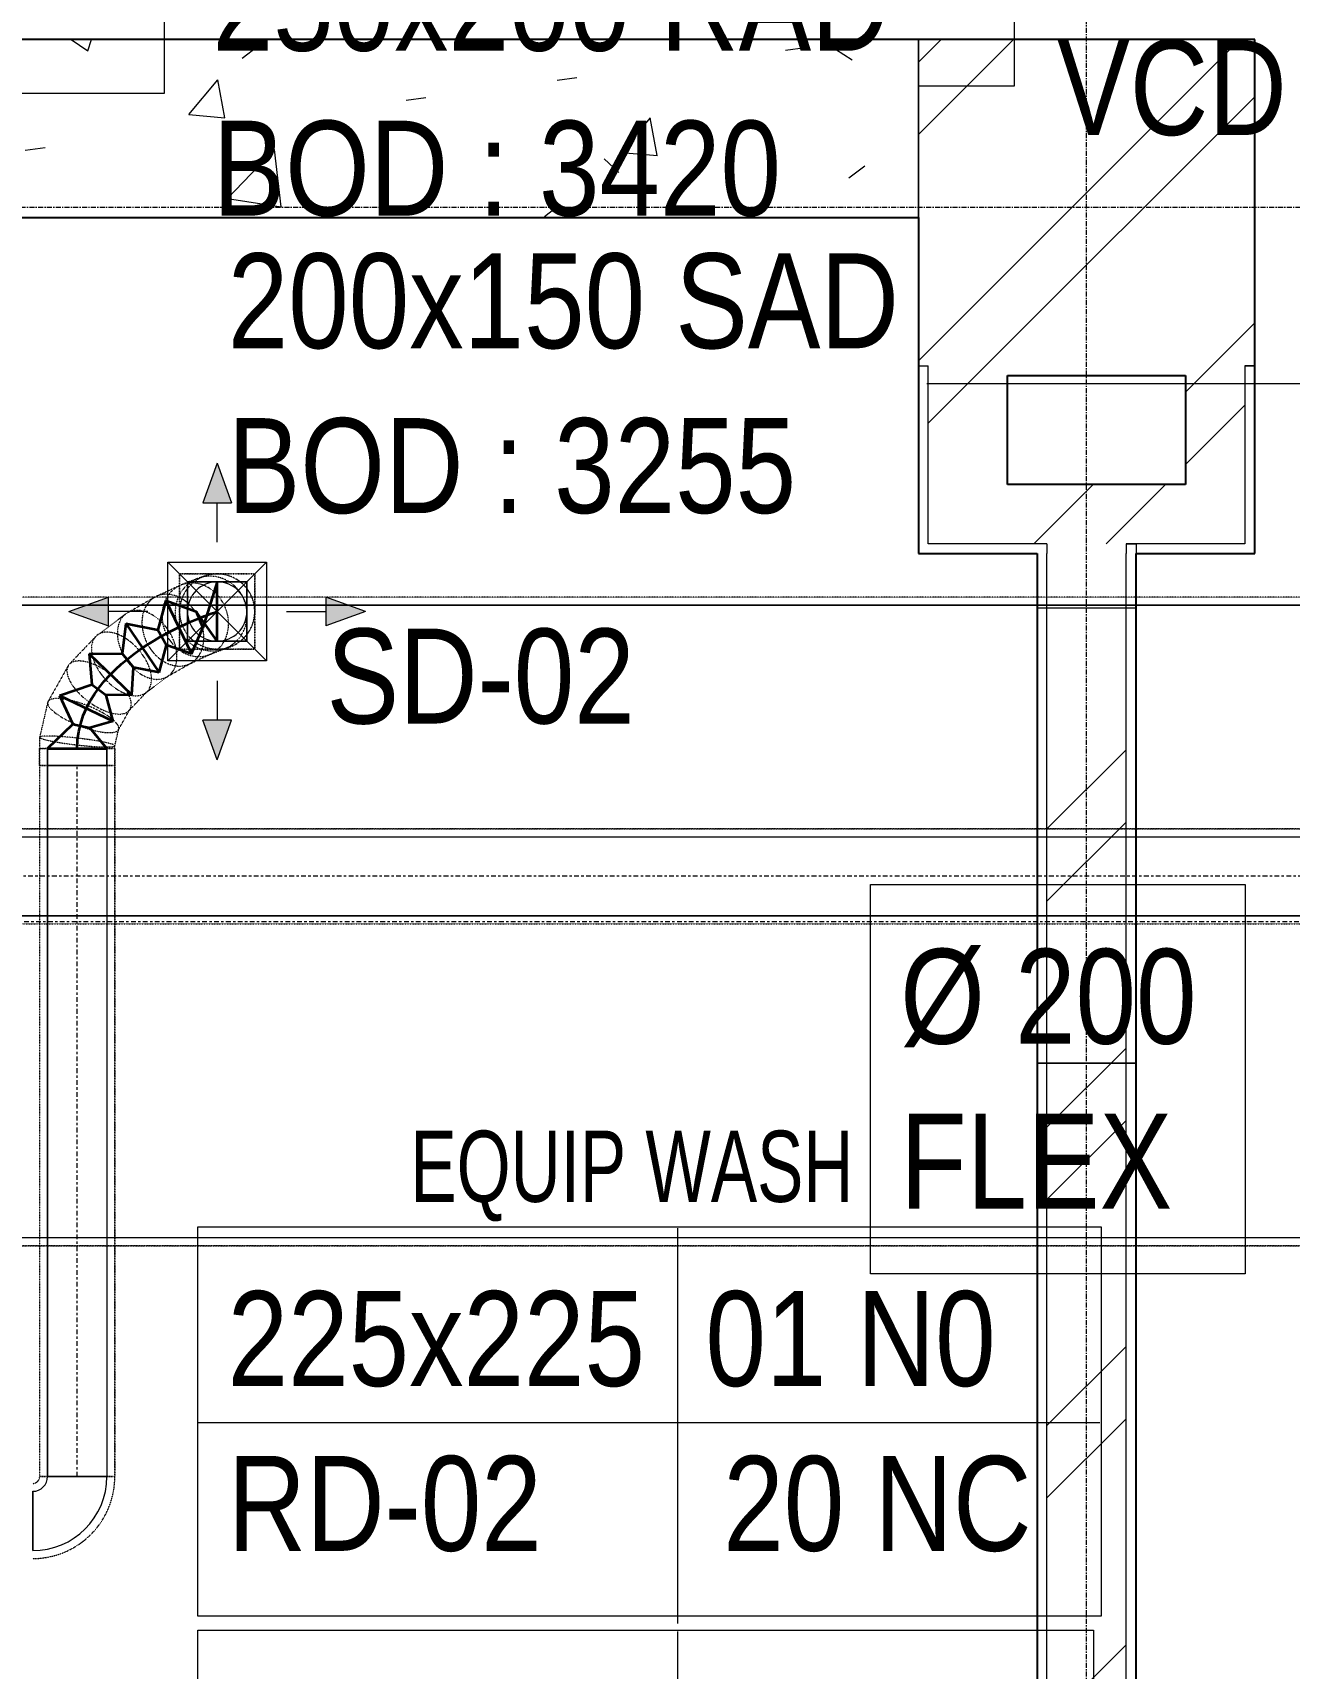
# Model space of a CAD drawing. Header units: inches. Extents: x -83664 to 20107, y -47222 to 19398.
# Drawn here: x -20636 to -17460, y -22458 to -18322 of the extents above; entities that cross this region are included whole.
import ezdxf

# ---------------------------------------------------------------- set-up
doc = ezdxf.new("R2010")
doc.units = ezdxf.units.IN
doc.header["$MEASUREMENT"] = 0
for name, pattern in [('Center', [29.999999, 12, -6, 6, -6]), ('Grid Line', [22.225, 12.7, -3.175, 3.175, -3.175]), ('Hidden 0_50', [1.0584, 0.5292, -0.5292])]:
    doc.linetypes.add(name, pattern=pattern)
for name, color, linetype, lineweight, true_color in [('A-DETL', 7, 'Continuous', 18, 0x00a600), ('FF ROOM TAG_dwg', 7, 'Continuous', 9, 0x767676), ('M-HVAC-DUCT', 7, 'Continuous', 9, 0xffe97f), ('M-HVAC-DUCT-PATT', 7, 'Continuous', 35, 0x007f00)]:
    doc.layers.add(name, color=color, linetype=linetype, lineweight=lineweight, true_color=true_color)
for name, color, linetype, lineweight in [('A-DETL-GENF', 7, 'Continuous', 9), ('A-WALL', 7, 'Continuous', 9), ('A-WALL-PATT', 7, 'Continuous', 25), ('G-ANNO-TEXT', 7, 'Continuous', 9), ('M-HVAC-CDFF', 7, 'Continuous', 9), ('M-HVAC-DUCT-CNTR', 7, 'Center', 9), ('M-HVAC-DUCT-IDEN', 7, 'Continuous', 18), ('ROOM TAG', 7, 'Continuous', 9), ('S-GRID', 7, 'Continuous', 9)]:
    doc.layers.add(name, color=color, linetype=linetype, lineweight=lineweight)
doc.styles.add('Arial Narrow_20', font='ARIALN.TTF', dxfattribs={"width": 0.85, "height": 4572})
doc.styles.add('Arial Narrow_21', font='ARIALN.TTF', dxfattribs={"height": 240})
pattern_1 = [(45, (0, 0), (-377.1708, 377.1708), []), (45, (0, 571.5), (-377.1708, 377.1708), [])]

# ---------------------------------------------------------------- blocks, each defined once
blk = doc.blocks.new('GCE-AT-Supply Air Rectangular Diffuser - 150x150-6788647-FIRST FLOOR AC CONDITIONING LAYOUT - PART A')
at = {"layer": 'A-DETL-GENF', "true_color": 0xff7f00}
for points in [[(36.4, 275), (0, 375), (-36.4, 275)], [(-275, -36.4), (-275, 36.4), (-375, 0), (-317.9, -20.8)], [(275, -36.4), (375, 0), (275, 36.4)], [(0, -375), (36.4, -275), (-36.4, -275)]]:
    blk.add_hatch(color=30, dxfattribs=at).paths.add_polyline_path(points)
at = {"layer": 'A-DETL-GENF', "color": 30, "true_color": 0xff7f00}
for p, q in [((0, 375), (-36.4, 275)), ((0, 375), (36.4, 275)), ((-36.4, 275), (36.4, 275)), ((0, 175), (0, 275)), ((-125, -125), (125, 125)), ((-125, 125), (125, -125)), ((-125, -125), (-125, 125)), ((-125, 125), (125, 125)), ((125, 125), (125, -125)), ((-375, 0), (-275, 36.4)), ((-275, -36.4), (-275, 36.4)), ((175, 0), (275, 0)), ((275, 36.4), (275, -36.4)), ((375, 0), (275, 36.4)), ((-375, 0), (-275, -36.4)), ((-175, 0), (-275, 0)), ((375, 0), (275, -36.4)), ((125, -125), (-125, -125)), ((0, -175), (0, -275)), ((36.4, -275), (-36.4, -275)), ((0, -375), (-36.4, -275)), ((0, -375), (36.4, -275))]:
    blk.add_line(p, q, dxfattribs=at)
blk = doc.blocks.new('M_Rec Elbow - Radius - 0_75W-7691858-FIRST FLOOR AC CONDITIONING LAYOUT - PART A')
at = {"layer": 'M-HVAC-DUCT', "color": 30, "true_color": 0xff7f00}
for p, q in [((-75, 112.5), (75, 112.5)), ((75, 112.5), (-75, 112.5)), ((-112.5, 75), (-112.5, -75)), ((-112.5, -75), (-112.5, 75))]:
    blk.add_line(p, q, dxfattribs=at)
for radius in [37.5, 37.5, 187.5, 187.5]:
    blk.add_arc((-112.5, 112.5), radius, 270, 0, dxfattribs=at)
blk = doc.blocks.new('M_Rec to Rnd Transition - Angle - 60 Degree-7692140-FIRST FLOOR AC CONDITIONING LAYOUT - PART A')
at = {"layer": 'M-HVAC-DUCT', "color": 30, "true_color": 0xff7f00}
for p, q in [((0, 75), (43.3, 75)), ((43.3, 75), (0, 75)), ((0, 75), (0, -75)), ((0, -75), (0, 75)), ((43.3, 0), (43.3, 75)), ((43.3, 0), (43.3, 75)), ((43.3, -75), (43.3, 0)), ((43.3, -75), (43.3, 0)), ((0, -75), (43.3, -75)), ((43.3, -75), (0, -75))]:
    blk.add_line(p, q, dxfattribs=at)
blk = doc.blocks.new('M_Rectangular to Round Transition - Angle - 45 Degree-V74-FIRST FLOOR AC CONDITIONING LAYOUT - PART A')
at = {"layer": 'M-HVAC-DUCT', "color": 30, "true_color": 0xff7f00}
for p, q in [((126024.2, 86772.7), (125949.2, 86772.7)), ((125949.2, 86772.7), (125949.2, 86697.7)), ((125949.2, 86772.7), (126099.2, 86772.7)), ((125949.2, 86622.7), (125949.2, 86772.7)), ((126099.2, 86772.7), (126024.2, 86772.7)), ((126099.2, 86697.7), (126099.2, 86772.7)), ((126099.2, 86772.7), (126099.2, 86622.7)), ((125949.2, 86697.7), (125949.2, 86622.7)), ((126099.2, 86622.7), (126099.2, 86697.7)), ((125949.2, 86622.7), (126024.2, 86622.7)), ((126099.2, 86622.7), (125949.2, 86622.7)), ((126024.2, 86622.7), (126099.2, 86622.7))]:
    blk.add_line(p, q, dxfattribs=at)
for start, end in [(90, 180), (0, 90), (180, 270), (270, 0)]:
    blk.add_arc((126024.2, 86697.7), 75, start, end, dxfattribs=at)
blk = doc.blocks.new('TEMW-SMBZ-HO-BM-HVAC-00002_rvt-1-FIRST FLOOR AC CONDITIONING LAYOUT - PART A')
at = {"layer": 'M-HVAC-DUCT', "color": 30, "linetype": 'Hidden 0_50', "true_color": 0xff7f00}
for p, q in [((131192.5, 78652), (131133.6, 78624.7)), ((131287, 78681.3), (131192, 78681.3)), ((131192, 78681.3), (131192, 78586.3)), ((131192, 78491.3), (131192, 78681.3)), ((131192, 78681.3), (131382, 78681.3)), ((131237.5, 78669.7), (131196.5, 78653.8)), ((131256.5, 78676.2), (131241.1, 78671)), ((131382, 78681.3), (131287, 78681.3)), ((131382, 78586.3), (131382, 78681.3)), ((131382, 78681.3), (131382, 78491.3)), ((134555.6, 78622.7), (127079.3, 78622.7)), ((134555.6, 78622.7), (127079.3, 78622.7)), ((131129.3, 78622.5), (131060.3, 78583)), ((131055.9, 78580.1), (130984.3, 78526.9)), ((131192, 78586.3), (131192, 78491.3)), ((131382, 78491.3), (131382, 78586.3)), ((130980, 78523.1), (130913.4, 78453.1)), ((131192, 78491.3), (131287, 78491.3)), ((131382, 78491.3), (131192, 78491.3)), ((131266.9, 78477.3), (131306.1, 78492.5)), ((131287, 78491.3), (131382, 78491.3)), ((131302.5, 78491.2), (131317.5, 78496.3)), ((130910.3, 78448.9), (130859.6, 78358.9)), ((131159.9, 78421.1), (131220.8, 78456)), ((131216.5, 78453.7), (131271, 78479)), ((131106.1, 78380.7), (131164.4, 78424)), ((131063.7, 78335.5), (131110.4, 78384.5)), ((130858.8, 78356.8), (130838.3, 78268.6)), ((131037.4, 78287.4), (131066.8, 78339.6)), ((131028.3, 78246.7), (131038.2, 78289.5)), ((130838.3, 78268.4), (130838.3, 78240.3)), ((130838.3, 78240.3), (131028.3, 78240.3)), ((130838.3, 78240.3), (131028.3, 78240.3)), ((130838.3, 78197), (130838.3, 78240.3)), ((130838.3, 78240.3), (130838.3, 78197)), ((130933.3, 78240.3), (130838.3, 78240.3)), ((130933.3, 78240.3), (130838.3, 78240.3)), ((131028.3, 78240.3), (130933.3, 78240.3)), ((131028.3, 78240.3), (130933.3, 78240.3)), ((131028.3, 78240.3), (131028.3, 78246.9)), ((131028.3, 78197), (131028.3, 78240.3)), ((131028.3, 78240.3), (131028.3, 78197)), ((131028.3, 78197), (130838.3, 78197)), ((130838.3, 78197), (131028.3, 78197)), ((130838.3, 78197), (130838.3, 76399.5)), ((130838.3, 78197), (130838.3, 76399.5)), ((131028.3, 78197), (130838.3, 78197)), ((130838.3, 78197), (131028.3, 78197)), ((131028.3, 76399.5), (131028.3, 78197)), ((131028.3, 78197), (131028.3, 76399.5)), ((127079.3, 76982.7), (134555.6, 76982.7)), ((134555.6, 76982.7), (127079.3, 76982.7)), ((131028.3, 76399.5), (130838.3, 76399.5)), ((130838.3, 76399.5), (131028.3, 76399.5)), ((131028.3, 76399.5), (130838.3, 76399.5)), ((130838.3, 76399.5), (131028.3, 76399.5))]:
    blk.add_line(p, q, dxfattribs=at)
at = {"layer": 'M-HVAC-DUCT', "color": 30, "true_color": 0xff7f00}
for p, q in [((127079.3, 78602.7), (134555.6, 78602.7)), ((134555.6, 78602.7), (127079.3, 78602.7)), ((130858.3, 78197), (131008.3, 78197)), ((131008.3, 78197), (130858.3, 78197)), ((130858.3, 76399.5), (130858.3, 78197)), ((130858.3, 78197), (130858.3, 76399.5)), ((131008.3, 78197), (131008.3, 76399.5)), ((131008.3, 78197), (131008.3, 76399.5)), ((134555.6, 77002.7), (127079.3, 77002.7)), ((134555.6, 77002.7), (127079.3, 77002.7)), ((130858.3, 76399.5), (131008.3, 76399.5)), ((131008.3, 76399.5), (130858.3, 76399.5))]:
    blk.add_line(p, q, dxfattribs=at)
at = {"layer": 'M-HVAC-DUCT', "color": 6, "linetype": 'Hidden 0_50', "true_color": 0xff00ff}
for p, q in [((134541.4, 78037), (128594.4, 78037)), ((128594.4, 78037), (134541.4, 78037)), ((128594.4, 77797), (134541.4, 77797)), ((128594.4, 77797), (134541.4, 77797))]:
    blk.add_line(p, q, dxfattribs=at)
at = {"layer": 'M-HVAC-DUCT', "color": 6, "true_color": 0xff00ff}
for p, q in [((128594.4, 78017), (134541.4, 78017)), ((128594.4, 78017), (134541.4, 78017)), ((134541.4, 77817), (128594.4, 77817)), ((128594.4, 77817), (134541.4, 77817))]:
    blk.add_line(p, q, dxfattribs=at)
at = {"layer": 'M-HVAC-DUCT', "color": 30, "linetype": 'Hidden 0_50', "true_color": 0xff7f00}
for centre, radius, start, end in [((131287, 78586.3), 95, 90, 180), ((131287, 78586.3), 95, 321.0009, 141.0009), ((131287, 78586.3), 95, 0, 90), ((131287, 78586.3), 95, 141.0009, 321.0009), ((131287, 78586.3), 95, 180, 270), ((131287, 78586.3), 95, 270, 0), ((130820.8, 76399.5), 17.5, 270, 0), ((130820.8, 76399.5), 207.5, 270, 0), ((130820.8, 76399.5), 207.5, 270, 0), ((130820.8, 76399.5), 17.5, 270, 0)]:
    blk.add_arc(centre, radius, start, end, dxfattribs=at)
for points in [[(131300.2, 78503.8), (131304.5, 78509.8), (131311.4, 78523.4), (131316.4, 78546.7), (131315.6, 78571.2), (131309, 78595.3), (131297.2, 78617.4), (131281, 78636), (131261.4, 78649.8), (131239.7, 78657.8), (131217.6, 78659.5), (131196.3, 78654.8), (131177.5, 78644.1), (131167.5, 78633.3), (131163.2, 78627.3)], [(131343.5, 78520.6), (131348.4, 78526.9), (131356.5, 78541), (131362.9, 78564.8), (131363.1, 78589.7), (131357.1, 78614.1), (131345.3, 78636.2), (131328.5, 78654.5), (131307.8, 78667.8), (131284.6, 78675.3), (131260.6, 78676.3), (131237.3, 78670.8), (131216.4, 78659.2), (131205, 78648), (131200.1, 78641.6)], [(131360.8, 78526.5), (131366, 78532.9), (131374.8, 78547.2), (131381.9, 78571.2), (131382.6, 78596.3), (131376.7, 78620.7), (131364.7, 78642.7), (131347.5, 78660.9), (131326.1, 78674.1), (131302, 78681.2), (131277, 78681.8), (131252.6, 78676), (131230.5, 78664), (131218.4, 78652.5), (131213.2, 78646.1)], [(131242, 78476.7), (131245.5, 78482.5), (131251, 78495.4), (131254.2, 78517.8), (131251.9, 78541.7), (131244.4, 78565.4), (131232.2, 78587.3), (131216.1, 78605.9), (131197.2, 78620), (131176.8, 78628.6), (131156.3, 78631.1), (131137, 78627.3), (131120.4, 78617.6), (131111.7, 78607.5), (131108.2, 78601.7)], [(131163.2, 78627.3), (131159, 78621.2), (131152, 78607.6), (131147.1, 78584.3), (131147.9, 78559.8), (131154.4, 78535.7), (131166.2, 78513.6), (131182.5, 78495), (131202.1, 78481.2), (131223.7, 78473.2), (131245.9, 78471.5), (131267.1, 78476.2), (131285.9, 78486.9), (131296, 78497.7), (131300.2, 78503.8)], [(131200.1, 78641.6), (131195.2, 78635.3), (131187.1, 78621.2), (131180.7, 78597.4), (131180.5, 78572.5), (131186.5, 78548.2), (131198.3, 78526.1), (131215.1, 78507.7), (131235.8, 78494.4), (131259, 78487), (131283, 78485.9), (131306.3, 78491.4), (131327.2, 78503), (131338.6, 78514.3), (131343.5, 78520.6)], [(131213.2, 78646.1), (131208, 78639.6), (131199.2, 78625.3), (131192.1, 78601.3), (131191.4, 78576.2), (131197.3, 78551.8), (131209.3, 78529.8), (131226.5, 78511.6), (131247.9, 78498.5), (131272, 78491.4), (131297, 78490.7), (131321.4, 78496.6), (131343.5, 78508.5), (131355.6, 78520), (131360.8, 78526.5)], [(131178, 78440.1), (131180.9, 78445.5), (131185, 78457.6), (131186, 78478.8), (131181.9, 78501.6), (131173, 78524.5), (131159.7, 78545.8), (131143, 78564.1), (131124.1, 78578.2), (131104.3, 78587.1), (131084.8, 78590.2), (131067.1, 78587.3), (131052.3, 78578.6), (131045.1, 78569.4), (131042.3, 78564)], [(131108.2, 78601.7), (131104.6, 78596), (131099.1, 78583), (131096, 78560.6), (131098.2, 78536.8), (131105.7, 78513.1), (131117.9, 78491.2), (131134, 78472.5), (131152.9, 78458.5), (131173.4, 78449.9), (131193.9, 78447.4), (131213.1, 78451.1), (131229.8, 78460.9), (131238.4, 78471), (131242, 78476.7)], [(131117.2, 78395), (131119.3, 78399.8), (131121.8, 78410.7), (131120.4, 78430), (131113.8, 78451), (131102.5, 78472.1), (131087.4, 78492), (131069.3, 78509.3), (131049.6, 78522.9), (131029.6, 78531.7), (131010.7, 78535.2), (130994.1, 78533.1), (130981, 78525.7), (130975.2, 78517.5), (130973.1, 78512.7)], [(131042.3, 78564), (131039.4, 78558.7), (131035.3, 78546.5), (131034.2, 78525.3), (131038.3, 78502.5), (131047.3, 78479.7), (131060.6, 78458.4), (131077.2, 78440), (131096.1, 78425.9), (131116, 78417), (131135.4, 78413.9), (131153.1, 78416.8), (131167.9, 78425.5), (131175.2, 78434.8), (131178, 78440.1)], [(130973.1, 78512.7), (130971.1, 78507.9), (130968.6, 78497), (130970, 78477.6), (130976.6, 78456.7), (130987.9, 78435.5), (131003, 78415.6), (131021.1, 78398.3), (131040.8, 78384.8), (131060.7, 78376), (131079.7, 78372.5), (131096.2, 78374.5), (131109.3, 78382), (131115.1, 78390.2), (131117.2, 78395)], [(130908.5, 78444.7), (130907.2, 78440.8), (130906.7, 78431.9), (130911.4, 78416), (130921.4, 78398.6), (130935.9, 78380.9), (130954, 78364.1), (130974.5, 78349.4), (130996, 78337.7), (131016.9, 78329.9), (131035.9, 78326.5), (131051.7, 78327.7), (131063.2, 78333.4), (131067.4, 78340), (131068.6, 78343.9)], [(131068.6, 78343.9), (131069.8, 78347.8), (131070.4, 78356.6), (131065.7, 78372.6), (131055.7, 78390), (131041.2, 78407.6), (131023, 78424.4), (131002.5, 78439.1), (130981.1, 78450.8), (130960.2, 78458.6), (130941.2, 78462), (130925.4, 78460.9), (130913.9, 78455.1), (130909.7, 78448.5), (130908.5, 78444.7)], [(131038.3, 78290.1), (131038.7, 78292.5), (131037.4, 78298.1), (131029.4, 78308.1), (131015.9, 78319.2), (130997.7, 78330.6), (130976.3, 78341.5), (130952.9, 78351.1), (130929.3, 78358.8), (130906.9, 78364.1), (130887.4, 78366.6), (130872, 78366.1), (130861.9, 78362.7), (130859, 78358.7), (130858.6, 78356.3)], [(130858.6, 78356.3), (130858.3, 78353.8), (130859.6, 78348.3), (130867.6, 78338.2), (130881.1, 78327.1), (130899.2, 78315.7), (130920.7, 78304.9), (130944, 78295.3), (130967.7, 78287.5), (130990, 78282.3), (131009.6, 78279.8), (131024.9, 78280.2), (131035.1, 78283.6), (131037.9, 78287.7), (131038.3, 78290.1)], [(131028.3, 78246.9), (131028.3, 78247.7), (131026.1, 78249.4), (131016.5, 78252.6), (131001.2, 78256.1), (130981.3, 78259.8), (130958.1, 78263.3), (130933.3, 78266.4), (130908.4, 78268.9), (130885.2, 78270.7), (130865.3, 78271.6), (130850.1, 78271.5), (130840.5, 78270.5), (130838.3, 78269.2), (130838.3, 78268.4)], [(130838.3, 78268.4), (130838.3, 78267.7), (130840.5, 78265.9), (130850.1, 78262.7), (130865.3, 78259.2), (130885.2, 78255.5), (130908.4, 78252), (130933.3, 78248.9), (130958.1, 78246.4), (130981.3, 78244.6), (131001.2, 78243.8), (131016.5, 78243.8), (131026.1, 78244.9), (131028.3, 78246.1), (131028.3, 78246.9)]]:
    blk.add_open_spline(points, degree=3, dxfattribs=at)
at = {"layer": 'M-HVAC-DUCT-CNTR', "color": 30, "true_color": 0xff7f00}
for p, q in [((130933.3, 76399.5), (130933.3, 78197)), ((127079.3, 77802.7), (134555.6, 77802.7))]:
    blk.add_line(p, q, dxfattribs=at)
at = {"layer": 'M-HVAC-DUCT-CNTR', "color": 6, "true_color": 0xff00ff}
blk.add_line((134541.4, 77917), (128594.4, 77917), dxfattribs=at)
at = {"layer": 'M-HVAC-DUCT-CNTR', "color": 30, "linetype": 'Continuous', "lineweight": 35, "true_color": 0xff7f00}
blk.add_open_spline([(130933.3, 78240.3), (130933.3, 78477.1), (131287, 78586.3), (131287, 78586.3)], degree=3, dxfattribs=at)
at = {"layer": 'M-HVAC-DUCT-PATT', "color": 30, "true_color": 0xff7f00}
for p, q in [((131287, 78661.3), (131250.7, 78545.2)), ((131287, 78511.3), (131287, 78661.3)), ((131157, 78614), (131137.1, 78540.2)), ((131157, 78614), (131233.9, 78586.7)), ((131157, 78614), (131222.4, 78479)), ((131157, 78614), (131222.4, 78479)), ((131287, 78511.3), (131233.9, 78586.7)), ((131233.9, 78586.7), (131250.7, 78545.2)), ((131056.5, 78556.5), (131047.2, 78480)), ((131056.5, 78556.5), (131137.1, 78540.2)), ((131056.5, 78556.5), (131140.3, 78432.2)), ((131056.5, 78556.5), (131140.3, 78432.2)), ((131137.1, 78540.2), (131159.1, 78501.1)), ((131222.4, 78479), (131250.7, 78545.2)), ((131140.3, 78432.2), (131159.1, 78501.1)), ((131222.4, 78479), (131159.1, 78501.1)), ((130963.5, 78479.7), (131047.2, 78480)), ((130963.5, 78479.7), (131071.2, 78375.4)), ((130963.5, 78479.7), (131071.2, 78375.4)), ((130963.5, 78479.7), (130970.5, 78401.6)), ((131047.2, 78480), (131075.3, 78445.1)), ((131071.2, 78375.4), (131075.3, 78445.1)), ((131140.3, 78432.2), (131075.3, 78445.1)), ((130888.8, 78373.9), (130970.5, 78401.6)), ((130888.8, 78373.9), (131024.3, 78309.5)), ((130888.8, 78373.9), (131024.3, 78309.5)), ((130888.8, 78373.9), (130921.8, 78302)), ((130970.5, 78401.6), (131006.5, 78374.9)), ((131071.2, 78375.4), (131006.5, 78374.9)), ((131024.3, 78309.5), (131006.5, 78374.9)), ((130858.3, 78240.3), (130921.8, 78302)), ((130921.8, 78302), (130965.4, 78291.9)), ((131024.3, 78309.5), (130965.4, 78291.9)), ((131008.3, 78240.3), (130965.4, 78291.9)), ((130858.3, 78240.3), (131008.3, 78240.3)), ((130858.3, 78240.3), (131008.3, 78240.3))]:
    blk.add_line(p, q, dxfattribs=at)
at = {"layer": 'M-HVAC-CDFF', "color": 6, "linetype": 'Hidden 0_50', "lineweight": 9, "true_color": 0xff00ff}
blk.add_blockref('GCE-AT-Supply Air Rectangular Diffuser - 150x150-6788647-FIRST FLOOR AC CONDITIONING LAYOUT - PART A', (131287, 78586.3), dxfattribs=at)
at = {"layer": 'M-HVAC-DUCT', "color": 6, "linetype": 'Hidden 0_50', "lineweight": 9, "true_color": 0xff00ff}
for name, p in [('M_Rectangular to Round Transition - Angle - 45 Degree-V74-FIRST FLOOR AC CONDITIONING LAYOUT - PART A', (5262.8, -8111.4)), ('M_Rec Elbow - Radius - 0_75W-7691858-FIRST FLOOR AC CONDITIONING LAYOUT - PART A', (130933.3, 76287))]:
    blk.add_blockref(name, p, dxfattribs=at)
at = {"layer": 'M-HVAC-DUCT', "color": 6, "linetype": 'Hidden 0_50', "lineweight": 9, "true_color": 0xff00ff, "rotation": 90}
blk.add_blockref('M_Rec to Rnd Transition - Angle - 60 Degree-7692140-FIRST FLOOR AC CONDITIONING LAYOUT - PART A', (130933.3, 78197), dxfattribs=at)
blk = doc.blocks.new('TEMW-SMBZ-HO-BM-HVAC-00002_rvt-2-FIRST FLOOR AC CONDITIONING LAYOUT - PART A')
at = {"layer": 'M-HVAC-DUCT', "color": 30, "linetype": 'Hidden 0_50', "true_color": 0xff7f00}
for p, q in [((131192.5, 78652), (131133.6, 78624.7)), ((131287, 78681.3), (131192, 78681.3)), ((131192, 78681.3), (131192, 78586.3)), ((131192, 78491.3), (131192, 78681.3)), ((131192, 78681.3), (131382, 78681.3)), ((131237.5, 78669.7), (131196.5, 78653.8)), ((131256.5, 78676.2), (131241.1, 78671)), ((131382, 78681.3), (131287, 78681.3)), ((131382, 78586.3), (131382, 78681.3)), ((131382, 78681.3), (131382, 78491.3)), ((134555.6, 78622.7), (127079.3, 78622.7)), ((134555.6, 78622.7), (127079.3, 78622.7)), ((131129.3, 78622.5), (131060.3, 78583)), ((131055.9, 78580.1), (130984.3, 78526.9)), ((131192, 78586.3), (131192, 78491.3)), ((131382, 78491.3), (131382, 78586.3)), ((130980, 78523.1), (130913.4, 78453.1)), ((131192, 78491.3), (131287, 78491.3)), ((131382, 78491.3), (131192, 78491.3)), ((131266.9, 78477.3), (131306.1, 78492.5)), ((131287, 78491.3), (131382, 78491.3)), ((131302.5, 78491.2), (131317.5, 78496.3)), ((130910.3, 78448.9), (130859.6, 78358.9)), ((131159.9, 78421.1), (131220.8, 78456)), ((131216.5, 78453.7), (131271, 78479)), ((131106.1, 78380.7), (131164.4, 78424)), ((131063.7, 78335.5), (131110.4, 78384.5)), ((130858.8, 78356.8), (130838.3, 78268.6)), ((131037.4, 78287.4), (131066.8, 78339.6)), ((131028.3, 78246.7), (131038.2, 78289.5)), ((130838.3, 78268.4), (130838.3, 78240.3)), ((130838.3, 78240.3), (131028.3, 78240.3)), ((130838.3, 78240.3), (131028.3, 78240.3)), ((130838.3, 78197), (130838.3, 78240.3)), ((130838.3, 78240.3), (130838.3, 78197)), ((130933.3, 78240.3), (130838.3, 78240.3)), ((130933.3, 78240.3), (130838.3, 78240.3)), ((131028.3, 78240.3), (130933.3, 78240.3)), ((131028.3, 78240.3), (130933.3, 78240.3)), ((131028.3, 78240.3), (131028.3, 78246.9)), ((131028.3, 78197), (131028.3, 78240.3)), ((131028.3, 78240.3), (131028.3, 78197)), ((131028.3, 78197), (130838.3, 78197)), ((130838.3, 78197), (131028.3, 78197)), ((130838.3, 78197), (130838.3, 76399.5)), ((130838.3, 78197), (130838.3, 76399.5)), ((131028.3, 78197), (130838.3, 78197)), ((130838.3, 78197), (131028.3, 78197)), ((131028.3, 76399.5), (131028.3, 78197)), ((131028.3, 78197), (131028.3, 76399.5)), ((127079.3, 76982.7), (134555.6, 76982.7)), ((134555.6, 76982.7), (127079.3, 76982.7)), ((131028.3, 76399.5), (130838.3, 76399.5)), ((130838.3, 76399.5), (131028.3, 76399.5)), ((131028.3, 76399.5), (130838.3, 76399.5)), ((130838.3, 76399.5), (131028.3, 76399.5))]:
    blk.add_line(p, q, dxfattribs=at)
at = {"layer": 'M-HVAC-DUCT', "color": 30, "true_color": 0xff7f00}
for p, q in [((127079.3, 78602.7), (134555.6, 78602.7)), ((134555.6, 78602.7), (127079.3, 78602.7)), ((130858.3, 78197), (131008.3, 78197)), ((131008.3, 78197), (130858.3, 78197)), ((130858.3, 76399.5), (130858.3, 78197)), ((130858.3, 78197), (130858.3, 76399.5)), ((131008.3, 78197), (131008.3, 76399.5)), ((131008.3, 78197), (131008.3, 76399.5)), ((134555.6, 77002.7), (127079.3, 77002.7)), ((134555.6, 77002.7), (127079.3, 77002.7)), ((130858.3, 76399.5), (131008.3, 76399.5)), ((131008.3, 76399.5), (130858.3, 76399.5))]:
    blk.add_line(p, q, dxfattribs=at)
at = {"layer": 'M-HVAC-DUCT', "color": 6, "linetype": 'Hidden 0_50', "true_color": 0xff00ff}
for p, q in [((134541.4, 78037), (128594.4, 78037)), ((128594.4, 78037), (134541.4, 78037)), ((128594.4, 77797), (134541.4, 77797)), ((128594.4, 77797), (134541.4, 77797))]:
    blk.add_line(p, q, dxfattribs=at)
at = {"layer": 'M-HVAC-DUCT', "color": 6, "true_color": 0xff00ff}
for p, q in [((128594.4, 78017), (134541.4, 78017)), ((128594.4, 78017), (134541.4, 78017)), ((134541.4, 77817), (128594.4, 77817)), ((128594.4, 77817), (134541.4, 77817))]:
    blk.add_line(p, q, dxfattribs=at)
at = {"layer": 'M-HVAC-DUCT', "color": 30, "linetype": 'Hidden 0_50', "true_color": 0xff7f00}
for centre, radius, start, end in [((131287, 78586.3), 95, 90, 180), ((131287, 78586.3), 95, 321.0009, 141.0009), ((131287, 78586.3), 95, 0, 90), ((131287, 78586.3), 95, 141.0009, 321.0009), ((131287, 78586.3), 95, 180, 270), ((131287, 78586.3), 95, 270, 0), ((130820.8, 76399.5), 17.5, 270, 0), ((130820.8, 76399.5), 207.5, 270, 0), ((130820.8, 76399.5), 207.5, 270, 0), ((130820.8, 76399.5), 17.5, 270, 0)]:
    blk.add_arc(centre, radius, start, end, dxfattribs=at)
for points in [[(131300.2, 78503.8), (131304.5, 78509.8), (131311.4, 78523.4), (131316.4, 78546.7), (131315.6, 78571.2), (131309, 78595.3), (131297.2, 78617.4), (131281, 78636), (131261.4, 78649.8), (131239.7, 78657.8), (131217.6, 78659.5), (131196.3, 78654.8), (131177.5, 78644.1), (131167.5, 78633.3), (131163.2, 78627.3)], [(131343.5, 78520.6), (131348.4, 78526.9), (131356.5, 78541), (131362.9, 78564.8), (131363.1, 78589.7), (131357.1, 78614.1), (131345.3, 78636.2), (131328.5, 78654.5), (131307.8, 78667.8), (131284.6, 78675.3), (131260.6, 78676.3), (131237.3, 78670.8), (131216.4, 78659.2), (131205, 78648), (131200.1, 78641.6)], [(131360.8, 78526.5), (131366, 78532.9), (131374.8, 78547.2), (131381.9, 78571.2), (131382.6, 78596.3), (131376.7, 78620.7), (131364.7, 78642.7), (131347.5, 78660.9), (131326.1, 78674.1), (131302, 78681.2), (131277, 78681.8), (131252.6, 78676), (131230.5, 78664), (131218.4, 78652.5), (131213.2, 78646.1)], [(131242, 78476.7), (131245.5, 78482.5), (131251, 78495.4), (131254.2, 78517.8), (131251.9, 78541.7), (131244.4, 78565.4), (131232.2, 78587.3), (131216.1, 78605.9), (131197.2, 78620), (131176.8, 78628.6), (131156.3, 78631.1), (131137, 78627.3), (131120.4, 78617.6), (131111.7, 78607.5), (131108.2, 78601.7)], [(131163.2, 78627.3), (131159, 78621.2), (131152, 78607.6), (131147.1, 78584.3), (131147.9, 78559.8), (131154.4, 78535.7), (131166.2, 78513.6), (131182.5, 78495), (131202.1, 78481.2), (131223.7, 78473.2), (131245.9, 78471.5), (131267.1, 78476.2), (131285.9, 78486.9), (131296, 78497.7), (131300.2, 78503.8)], [(131200.1, 78641.6), (131195.2, 78635.3), (131187.1, 78621.2), (131180.7, 78597.4), (131180.5, 78572.5), (131186.5, 78548.2), (131198.3, 78526.1), (131215.1, 78507.7), (131235.8, 78494.4), (131259, 78487), (131283, 78485.9), (131306.3, 78491.4), (131327.2, 78503), (131338.6, 78514.3), (131343.5, 78520.6)], [(131213.2, 78646.1), (131208, 78639.6), (131199.2, 78625.3), (131192.1, 78601.3), (131191.4, 78576.2), (131197.3, 78551.8), (131209.3, 78529.8), (131226.5, 78511.6), (131247.9, 78498.5), (131272, 78491.4), (131297, 78490.7), (131321.4, 78496.6), (131343.5, 78508.5), (131355.6, 78520), (131360.8, 78526.5)], [(131178, 78440.1), (131180.9, 78445.5), (131185, 78457.6), (131186, 78478.8), (131181.9, 78501.6), (131173, 78524.5), (131159.7, 78545.8), (131143, 78564.1), (131124.1, 78578.2), (131104.3, 78587.1), (131084.8, 78590.2), (131067.1, 78587.3), (131052.3, 78578.6), (131045.1, 78569.4), (131042.3, 78564)], [(131108.2, 78601.7), (131104.6, 78596), (131099.1, 78583), (131096, 78560.6), (131098.2, 78536.8), (131105.7, 78513.1), (131117.9, 78491.2), (131134, 78472.5), (131152.9, 78458.5), (131173.4, 78449.9), (131193.9, 78447.4), (131213.1, 78451.1), (131229.8, 78460.9), (131238.4, 78471), (131242, 78476.7)], [(131117.2, 78395), (131119.3, 78399.8), (131121.8, 78410.7), (131120.4, 78430), (131113.8, 78451), (131102.5, 78472.1), (131087.4, 78492), (131069.3, 78509.3), (131049.6, 78522.9), (131029.6, 78531.7), (131010.7, 78535.2), (130994.1, 78533.1), (130981, 78525.7), (130975.2, 78517.5), (130973.1, 78512.7)], [(131042.3, 78564), (131039.4, 78558.7), (131035.3, 78546.5), (131034.2, 78525.3), (131038.3, 78502.5), (131047.3, 78479.7), (131060.6, 78458.4), (131077.2, 78440), (131096.1, 78425.9), (131116, 78417), (131135.4, 78413.9), (131153.1, 78416.8), (131167.9, 78425.5), (131175.2, 78434.8), (131178, 78440.1)], [(130973.1, 78512.7), (130971.1, 78507.9), (130968.6, 78497), (130970, 78477.6), (130976.6, 78456.7), (130987.9, 78435.5), (131003, 78415.6), (131021.1, 78398.3), (131040.8, 78384.8), (131060.7, 78376), (131079.7, 78372.5), (131096.2, 78374.5), (131109.3, 78382), (131115.1, 78390.2), (131117.2, 78395)], [(130908.5, 78444.7), (130907.2, 78440.8), (130906.7, 78431.9), (130911.4, 78416), (130921.4, 78398.6), (130935.9, 78380.9), (130954, 78364.1), (130974.5, 78349.4), (130996, 78337.7), (131016.9, 78329.9), (131035.9, 78326.5), (131051.7, 78327.7), (131063.2, 78333.4), (131067.4, 78340), (131068.6, 78343.9)], [(131068.6, 78343.9), (131069.8, 78347.8), (131070.4, 78356.6), (131065.7, 78372.6), (131055.7, 78390), (131041.2, 78407.6), (131023, 78424.4), (131002.5, 78439.1), (130981.1, 78450.8), (130960.2, 78458.6), (130941.2, 78462), (130925.4, 78460.9), (130913.9, 78455.1), (130909.7, 78448.5), (130908.5, 78444.7)], [(131038.3, 78290.1), (131038.7, 78292.5), (131037.4, 78298.1), (131029.4, 78308.1), (131015.9, 78319.2), (130997.7, 78330.6), (130976.3, 78341.5), (130952.9, 78351.1), (130929.3, 78358.8), (130906.9, 78364.1), (130887.4, 78366.6), (130872, 78366.1), (130861.9, 78362.7), (130859, 78358.7), (130858.6, 78356.3)], [(130858.6, 78356.3), (130858.3, 78353.8), (130859.6, 78348.3), (130867.6, 78338.2), (130881.1, 78327.1), (130899.2, 78315.7), (130920.7, 78304.9), (130944, 78295.3), (130967.7, 78287.5), (130990, 78282.3), (131009.6, 78279.8), (131024.9, 78280.2), (131035.1, 78283.6), (131037.9, 78287.7), (131038.3, 78290.1)], [(131028.3, 78246.9), (131028.3, 78247.7), (131026.1, 78249.4), (131016.5, 78252.6), (131001.2, 78256.1), (130981.3, 78259.8), (130958.1, 78263.3), (130933.3, 78266.4), (130908.4, 78268.9), (130885.2, 78270.7), (130865.3, 78271.6), (130850.1, 78271.5), (130840.5, 78270.5), (130838.3, 78269.2), (130838.3, 78268.4)], [(130838.3, 78268.4), (130838.3, 78267.7), (130840.5, 78265.9), (130850.1, 78262.7), (130865.3, 78259.2), (130885.2, 78255.5), (130908.4, 78252), (130933.3, 78248.9), (130958.1, 78246.4), (130981.3, 78244.6), (131001.2, 78243.8), (131016.5, 78243.8), (131026.1, 78244.9), (131028.3, 78246.1), (131028.3, 78246.9)]]:
    blk.add_open_spline(points, degree=3, dxfattribs=at)
at = {"layer": 'M-HVAC-DUCT-CNTR', "color": 30, "true_color": 0xff7f00}
for p, q in [((130933.3, 76399.5), (130933.3, 78197)), ((127079.3, 77802.7), (134555.6, 77802.7))]:
    blk.add_line(p, q, dxfattribs=at)
at = {"layer": 'M-HVAC-DUCT-CNTR', "color": 6, "true_color": 0xff00ff}
blk.add_line((134541.4, 77917), (128594.4, 77917), dxfattribs=at)
at = {"layer": 'M-HVAC-DUCT-CNTR', "color": 30, "linetype": 'Continuous', "lineweight": 35, "true_color": 0xff7f00}
blk.add_open_spline([(130933.3, 78240.3), (130933.3, 78477.1), (131287, 78586.3), (131287, 78586.3)], degree=3, dxfattribs=at)
at = {"layer": 'M-HVAC-DUCT-PATT', "color": 30, "true_color": 0xff7f00}
for p, q in [((131287, 78661.3), (131250.7, 78545.2)), ((131287, 78511.3), (131287, 78661.3)), ((131157, 78614), (131137.1, 78540.2)), ((131157, 78614), (131233.9, 78586.7)), ((131157, 78614), (131222.4, 78479)), ((131157, 78614), (131222.4, 78479)), ((131287, 78511.3), (131233.9, 78586.7)), ((131233.9, 78586.7), (131250.7, 78545.2)), ((131056.5, 78556.5), (131047.2, 78480)), ((131056.5, 78556.5), (131137.1, 78540.2)), ((131056.5, 78556.5), (131140.3, 78432.2)), ((131056.5, 78556.5), (131140.3, 78432.2)), ((131137.1, 78540.2), (131159.1, 78501.1)), ((131222.4, 78479), (131250.7, 78545.2)), ((131140.3, 78432.2), (131159.1, 78501.1)), ((131222.4, 78479), (131159.1, 78501.1)), ((130963.5, 78479.7), (131047.2, 78480)), ((130963.5, 78479.7), (131071.2, 78375.4)), ((130963.5, 78479.7), (131071.2, 78375.4)), ((130963.5, 78479.7), (130970.5, 78401.6)), ((131047.2, 78480), (131075.3, 78445.1)), ((131071.2, 78375.4), (131075.3, 78445.1)), ((131140.3, 78432.2), (131075.3, 78445.1)), ((130888.8, 78373.9), (130970.5, 78401.6)), ((130888.8, 78373.9), (131024.3, 78309.5)), ((130888.8, 78373.9), (131024.3, 78309.5)), ((130888.8, 78373.9), (130921.8, 78302)), ((130970.5, 78401.6), (131006.5, 78374.9)), ((131071.2, 78375.4), (131006.5, 78374.9)), ((131024.3, 78309.5), (131006.5, 78374.9)), ((130858.3, 78240.3), (130921.8, 78302)), ((130921.8, 78302), (130965.4, 78291.9)), ((131024.3, 78309.5), (130965.4, 78291.9)), ((131008.3, 78240.3), (130965.4, 78291.9)), ((130858.3, 78240.3), (131008.3, 78240.3)), ((130858.3, 78240.3), (131008.3, 78240.3))]:
    blk.add_line(p, q, dxfattribs=at)
at = {"layer": 'M-HVAC-CDFF', "color": 6, "linetype": 'Hidden 0_50', "lineweight": 9, "true_color": 0xff00ff}
blk.add_blockref('GCE-AT-Supply Air Rectangular Diffuser - 150x150-6788647-FIRST FLOOR AC CONDITIONING LAYOUT - PART A', (131287, 78586.3), dxfattribs=at)
at = {"layer": 'M-HVAC-DUCT', "color": 6, "linetype": 'Hidden 0_50', "lineweight": 9, "true_color": 0xff00ff}
for name, p in [('M_Rectangular to Round Transition - Angle - 45 Degree-V74-FIRST FLOOR AC CONDITIONING LAYOUT - PART A', (5262.8, -8111.4)), ('M_Rec Elbow - Radius - 0_75W-7691858-FIRST FLOOR AC CONDITIONING LAYOUT - PART A', (130933.3, 76287))]:
    blk.add_blockref(name, p, dxfattribs=at)
at = {"layer": 'M-HVAC-DUCT', "color": 6, "linetype": 'Hidden 0_50', "lineweight": 9, "true_color": 0xff00ff, "rotation": 90}
blk.add_blockref('M_Rec to Rnd Transition - Angle - 60 Degree-7692140-FIRST FLOOR AC CONDITIONING LAYOUT - PART A', (130933.3, 78197), dxfattribs=at)
blk = doc.blocks.new('SMBZ_Hospital Arch Model_2026_01_29_rvt-1-FIRST FLOOR AC CONDITIONING LAYOUT - PART A')
at = {"layer": 'A-WALL-PATT', "lineweight": 9, "true_color": 0xbbbbbb}
h = blk.add_hatch(dxfattribs=at)
h.set_pattern_fill('FP_14', color=9, style=0, pattern_type=2)
h.set_pattern_definition([(50, (0, 0), (1093.1044, -95.634), [114.3, -1257.3]), (355, (0, 0), (-211.4575, 1146.341), [91.44, -1005.84]), (100.451, (91.1, -8), (881.656, 1050.7), [97.14, -1068.54]), (46.184, (0, 304.8), (1626.475, -252.257), [171.45, -1885.95]), (96.636, (135.5, 283.8), (1424.416, 1484.565), [145.71, -1602.811]), (351.184, (0, 304.8), (1424.43, 1484.551), [137.16, -1508.76]), (21, (152.4, 228.6), (909.6863, -613.591), [114.3, -1257.3]), (326, (152.4, 228.6), (370.812, 1105.129), [91.44, -1005.84]), (71.451, (228.2, 177.5), (1280.503, 491.528), [97.14, -1068.54]), (37.5, (0, 0), (18.5313, 507.3303), [50.292, -943.356, 50.292, -970.788, -1009.65]), (37.5, (0, 0), (18.5313, 507.3303), [-2014.728, 50.292, -959.358]), (7.5, (0, 0), (400.9178, 601.0836), [50.292, -531.876, 50.292, -920.496, -384.81]), (7.5, (0, 0), (400.9178, 601.0836), [-1552.956, 50.292, -334.518]), (327.5, (-339.85, 0), (813.5452, -34.3737), [50.292, -330.708, 50.292, -1138.428, -1577.34]), (327.5, (-339.85, 0), (813.5452, -34.3737), [-1569.72, 50.292, -1527.048]), (317.5, (-492.25, 0), (888.7755, 152.56), [50.292, -445.008, 50.292, -739.14, -1120.14]), (317.5, (-492.25, 0), (888.7755, 152.56), [-1284.732, 50.292, -1069.848])])
h.paths.add_polyline_path([(133059.4, 79582.7), (133059.4, 80032.7), (124909.4, 80032.7), (124909.4, 79582.7), (132914.7, 79582.7)])
h = blk.add_hatch(dxfattribs=at)
h.set_pattern_fill('FP_12', color=9, style=0, pattern_type=2)
h.set_pattern_definition(pattern_1)
h.paths.add_polyline_path([(133734.4, 79182.7), (133734.4, 79207.7), (133909.4, 79207.7), (133909.4, 80032.7), (133059.4, 80032.7), (133059.4, 79207.7), (133284.4, 79207.7), (133284.4, 79182.7), (133705.8, 79182.7)])
h = blk.add_hatch(dxfattribs=at)
h.set_pattern_fill('FP_13', color=9, style=0, pattern_type=2)
h.set_pattern_definition([(0, (0, 0), (1219.2, 304.8), [50.292, -864.108, 50.292, -864.108, -4876.8]), (0, (0, 0), (1219.2, 304.8), [-1828.8, 50.292, -1778.508, 50.292, -864.108, -2133.6]), (0, (0, 0), (1219.2, 304.8), [-4572, 50.292, -559.308, 50.292, -1473.708]), (120, (457.2, 152.4), (-873.56454, 903.4582), [50.292, -864.108, 50.292, -864.108, -4876.8]), (120, (457.2, 152.4), (-873.56454, 903.4582), [-1828.8, 50.292, -1778.508, 50.292, -864.108, -2133.6]), (120, (457.2, 152.4), (-873.56454, 903.4582), [-4572, 50.292, -559.308, 50.292, -1473.708]), (240, (609.6, 762), (-345.63546, -1208.2582), [50.292, -864.108, 50.292, -864.108, -4876.8]), (240, (609.6, 762), (-345.63546, -1208.2582), [-1828.8, 50.292, -1778.508, 50.292, -864.108, -2133.6]), (240, (609.6, 762), (-345.63546, -1208.2582), [-4572, 50.292, -559.308, 50.292, -1473.708])])
h.paths.add_polyline_path([(133084.4, 78732.7), (133084.4, 79207.7), (133059.4, 79207.7), (133059.4, 78732.7)])
h = blk.add_hatch(dxfattribs=at)
h.set_pattern_fill('FP_12', color=9, style=0, pattern_type=2)
h.set_pattern_definition(pattern_1)
h.paths.add_polyline_path([(133284.4, 78757.7), (133284.4, 79207.7), (133084.4, 79207.7), (133084.4, 78757.7)])
h = blk.add_hatch(dxfattribs=at)
h.set_pattern_fill('FP_12', color=9, style=0, pattern_type=2)
h.set_pattern_definition(pattern_1)
h.paths.add_polyline_path([(133884.4, 78757.7), (133884.4, 79207.7), (133734.4, 79207.7), (133734.4, 78757.7)])
h = blk.add_hatch(dxfattribs=at)
h.set_pattern_fill('FP_12', color=9, style=0, pattern_type=2)
h.set_pattern_definition(pattern_1)
h.paths.add_polyline_path([(133705.8, 78757.7), (133734.4, 78757.7), (133734.4, 78907.7), (133284.4, 78907.7), (133284.4, 78757.7), (133609.4, 78757.7)])
h = blk.add_hatch(dxfattribs=at)
h.set_pattern_fill('FP_12', color=9, style=0, pattern_type=2)
h.set_pattern_definition(pattern_1)
h.paths.add_polyline_path([(133384.4, 75307.7), (133584.4, 75307.7), (133584.4, 78594.5), (133384.4, 78594.5), (133384.4, 75332.7)])
at = {"layer": 'A-WALL', "color": 9, "lineweight": 25, "true_color": 0xbbbbbb}
for p, q in [((133059.4, 80032.7), (124909.4, 80032.7)), ((133909.4, 80032.7), (133059.4, 80032.7)), ((133909.4, 79207.7), (133909.4, 80032.7)), ((130559.4, 79582.7), (133059.4, 79582.7)), ((133059.4, 79582.7), (133059.4, 79207.7)), ((133059.4, 79207.7), (133059.4, 78732.7)), ((133909.4, 78732.7), (133909.4, 79207.7)), ((133284.4, 79182.7), (133734.4, 79182.7)), ((133284.4, 78907.7), (133284.4, 79182.7)), ((133734.4, 79182.7), (133734.4, 78907.7)), ((133734.4, 78907.7), (133284.4, 78907.7)), ((133059.4, 78732.7), (133084.4, 78732.7)), ((133084.4, 78732.7), (133284.4, 78732.7)), ((133284.4, 78732.7), (133359.4, 78732.7)), ((133359.4, 78732.7), (133359.4, 78594.5)), ((133609.4, 78732.7), (133734.4, 78732.7)), ((133609.4, 78594.5), (133609.4, 78732.7)), ((133734.4, 78732.7), (133884.4, 78732.7)), ((133884.4, 78732.7), (133909.4, 78732.7)), ((133359.4, 78594.5), (133359.4, 75332.7)), ((133609.4, 75332.7), (133609.4, 78594.5))]:
    blk.add_line(p, q, dxfattribs=at)
at = {"layer": 'A-WALL', "color": 9, "true_color": 0xbbbbbb}
for p, q in [((133059.4, 80032.7), (124909.4, 80032.7)), ((133059.4, 80032.7), (133059.4, 79582.7)), ((133059.4, 80032.7), (133909.4, 80032.7)), ((133059.4, 79582.7), (133059.4, 80032.7)), ((133909.4, 80032.7), (133909.4, 79207.7)), ((130559.4, 79582.7), (133059.4, 79582.7)), ((133059.4, 79207.7), (133059.4, 79582.7)), ((133059.4, 79207.7), (133084.4, 79207.7)), ((133059.4, 79207.7), (133059.4, 78732.7)), ((133084.4, 78757.7), (133084.4, 79207.7)), ((133884.4, 79207.7), (133909.4, 79207.7)), ((133909.4, 79207.7), (133884.4, 79207.7)), ((133884.4, 79207.7), (133884.4, 78757.7)), ((133909.4, 78732.7), (133909.4, 79207.7)), ((133734.4, 79182.7), (133284.4, 79182.7)), ((133284.4, 78907.7), (133284.4, 79182.7)), ((133734.4, 79182.7), (133734.4, 78907.7)), ((133734.4, 78907.7), (133284.4, 78907.7)), ((133284.4, 78757.7), (133084.4, 78757.7)), ((133384.4, 78757.7), (133284.4, 78757.7)), ((133384.4, 78757.7), (133384.4, 78732.7)), ((133609.4, 78757.7), (133584.4, 78757.7)), ((133584.4, 78757.7), (133609.4, 78757.7)), ((133584.4, 78757.7), (133584.4, 78732.7)), ((133734.4, 78757.7), (133609.4, 78757.7)), ((133609.4, 78757.7), (133609.4, 78732.7)), ((133884.4, 78757.7), (133734.4, 78757.7)), ((133284.4, 78732.7), (133059.4, 78732.7)), ((133284.4, 78732.7), (133359.4, 78732.7)), ((133359.4, 78732.7), (133359.4, 78594.5)), ((133384.4, 78594.5), (133384.4, 78732.7)), ((133584.4, 78594.5), (133584.4, 78732.7)), ((133609.4, 78732.7), (133734.4, 78732.7)), ((133609.4, 78594.5), (133609.4, 78732.7)), ((133909.4, 78732.7), (133734.4, 78732.7)), ((133359.4, 78594.5), (133359.4, 77444.5)), ((133609.4, 78594.5), (133359.4, 78594.5)), ((133609.4, 78594.5), (133359.4, 78594.5)), ((133384.4, 75332.7), (133384.4, 78594.5)), ((133584.4, 75332.7), (133584.4, 78594.5)), ((133609.4, 77444.5), (133609.4, 78594.5)), ((133359.4, 77444.5), (133359.4, 75332.7)), ((133609.4, 77444.5), (133359.4, 77444.5)), ((133359.4, 77444.5), (133609.4, 77444.5)), ((133609.4, 75332.7), (133609.4, 77444.5))]:
    blk.add_line(p, q, dxfattribs=at)
blk = doc.blocks.new('FF ROOM TAG_dwg-8877209-FIRST FLOOR AC CONDITIONING LAYOUT - PART A')
at = {"layer": 'ROOM TAG', "insert": (1368268, 1845995), "char_height": 4572, "width": 33378.4, "attachment_point": 2, "line_spacing_factor": 0.974696, "style": 'Arial Narrow_20'}
blk.add_mtext('EQUIP WASH', dxfattribs=at)

msp = doc.modelspace()

# ---------------------------------------------------------------- linework, layer by layer
at = {"layer": 'A-DETL', "color": 7, "lineweight": 9}
for p, q in [((-19006.1, -21344.5), (-19006.1, -22344.5)), ((-20219, -21836.6), (-17939, -21836.6)), ((-19006.1, -22364.5), (-19006.1, -23364.5))]:
    msp.add_line(p, q, dxfattribs=at)
at = {"layer": 'G-ANNO-TEXT', "flags": 128}
for points in [[(-18518.4, -20476.3), (-17571.1, -20476.3), (-17571.1, -21460.3), (-18518.4, -21460.3)], [(-20218.2, -21341.6), (-17935.2, -21341.6), (-17935.2, -22325.6), (-20218.2, -22325.6)], [(-20218.2, -22361.6), (-17954.7, -22361.6), (-17954.7, -23345.6), (-20218.2, -23345.6)]]:
    msp.add_lwpolyline(points, close=True, dxfattribs=at)
at = {"layer": 'M-HVAC-DUCT-IDEN', "lineweight": 9}
for p, q in [((-18155.4, -17129.6), (-18155.4, -18457.8)), ((-20303.6, -17666.2), (-20303.6, -18476.3)), ((-20303.6, -18476.3), (-20748.8, -18476.3)), ((-18155.4, -18457.8), (-18394.7, -18457.8)), ((-17215.5, -19209.8), (-18375.9, -19209.8))]:
    msp.add_line(p, q, dxfattribs=at)
at = {"layer": 'S-GRID', "color": 254, "linetype": 'Grid Line', "true_color": 0xdcdcdc}
for p, q in [((-17972.3, -44103.7), (-17972.3, 15149.1)), ((20106.7, -18764.5), (-81517, -18764.5))]:
    msp.add_line(p, q, dxfattribs=at)

# ---------------------------------------------------------------- block references
at = {"lineweight": 5}
for name in ['SMBZ_Hospital Arch Model_2026_01_29_rvt-1-FIRST FLOOR AC CONDITIONING LAYOUT - PART A', 'TEMW-SMBZ-HO-BM-HVAC-00002_rvt-1-FIRST FLOOR AC CONDITIONING LAYOUT - PART A', 'TEMW-SMBZ-HO-BM-HVAC-00002_rvt-2-FIRST FLOOR AC CONDITIONING LAYOUT - PART A']:
    msp.add_blockref(name, (-151456.7, -98372.2), dxfattribs=at)
at = {"layer": 'FF ROOM TAG_dwg', "color": 7, "xscale": 0.03937007874015915, "yscale": 0.03937007874015915, "zscale": 0.03937007874015915}
msp.add_blockref('FF ROOM TAG_dwg-8877209-FIRST FLOOR AC CONDITIONING LAYOUT - PART A', (-72990.3, -93775.4), dxfattribs=at)
msp.add_blockref('FF ROOM TAG_dwg-8877209-FIRST FLOOR AC CONDITIONING LAYOUT - PART A', (-72990.3, -93775.4), dxfattribs=at)
msp.add_blockref('FF ROOM TAG_dwg-8877209-FIRST FLOOR AC CONDITIONING LAYOUT - PART A', (-72990.3, -93775.4), dxfattribs=at)
msp.add_blockref('FF ROOM TAG_dwg-8877209-FIRST FLOOR AC CONDITIONING LAYOUT - PART A', (-72990.3, -93775.4), dxfattribs=at)
msp.add_blockref('FF ROOM TAG_dwg-8877209-FIRST FLOOR AC CONDITIONING LAYOUT - PART A', (-72990.3, -93775.4), dxfattribs=at)

# ---------------------------------------------------------------- texts
at = {"layer": 'G-ANNO-TEXT', "char_height": 240, "attachment_point": 1, "style": 'Arial Narrow_21'}
for s, insert, width in [('VCD', (-18046.4, -18341.1), 733.544), ('SD-02', (-19893.2, -19829), 986.076), ('Ø 200', (-18443.4, -20638.7), 937.974), ('FLEX', (-18443.4, -21055.4), 865.822), ('225x225  01 N0', (-20143.2, -21504), 2441.138), ('RD-02      20 NC', (-20143.2, -21920.7), 2573.417)]:
    msp.add_mtext(s, dxfattribs=dict(at, insert=insert, width=width))
at = {"layer": 'M-HVAC-DUCT-IDEN', "lineweight": 9, "char_height": 240, "attachment_point": 1, "style": 'Arial Narrow_21'}
for s, insert, width in [('250x200 RAD', (-20181.2, -18128.2), 2152.531), ('BOD : 3420', (-20181.2, -18544.9), 1803.797), ('200x150 SAD', (-20142.9, -18880.2), 2128.48), ('BOD : 3255', (-20142.9, -19296.9), 1803.797)]:
    msp.add_mtext(s, dxfattribs=dict(at, insert=insert, width=width))

doc.saveas('drawing.dxf')
